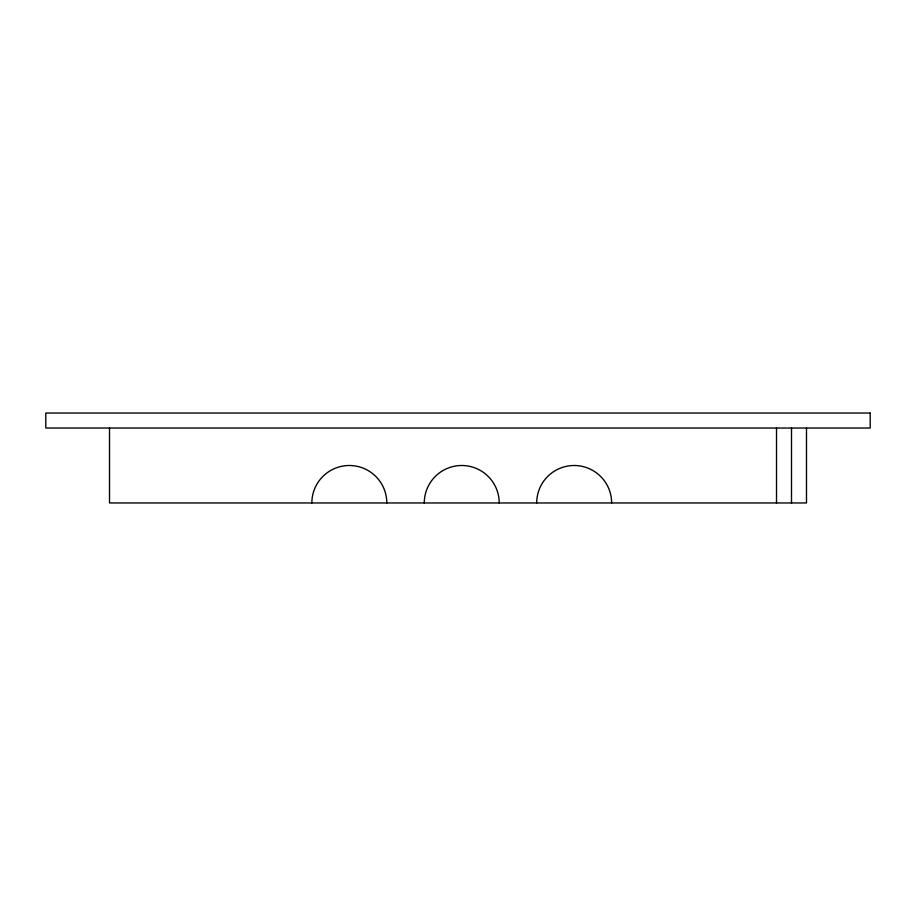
<?xml version="1.0" encoding="UTF-8"?>
<svg xmlns="http://www.w3.org/2000/svg" width="916" height="916" viewBox="0 0 916 916"><rect width="100%" height="100%" fill="white"/><g stroke="black" fill="none" stroke-linecap="round" stroke-linejoin="round"><path stroke-width="1.37" d="M806.492 428.024L806.492 502.964L109.508 502.964L109.508 428.024M791.504 428.024L791.504 502.964M776.516 428.024L776.516 502.964M311.852 502.964A37.476 37.476 0 0 1 349.328 465.5A37.476 37.476 0 0 1 386.804 502.964M536.696 502.964A37.476 37.476 0 0 1 574.16 465.5A37.476 37.476 0 0 1 611.636 502.964M424.28 502.964A37.476 37.476 0 0 1 461.744 465.5A37.476 37.476 0 0 1 499.22 502.964M870.2 413.036L45.8 413.036L45.8 428.024L870.2 428.024L870.2 413.036"/></g></svg>
